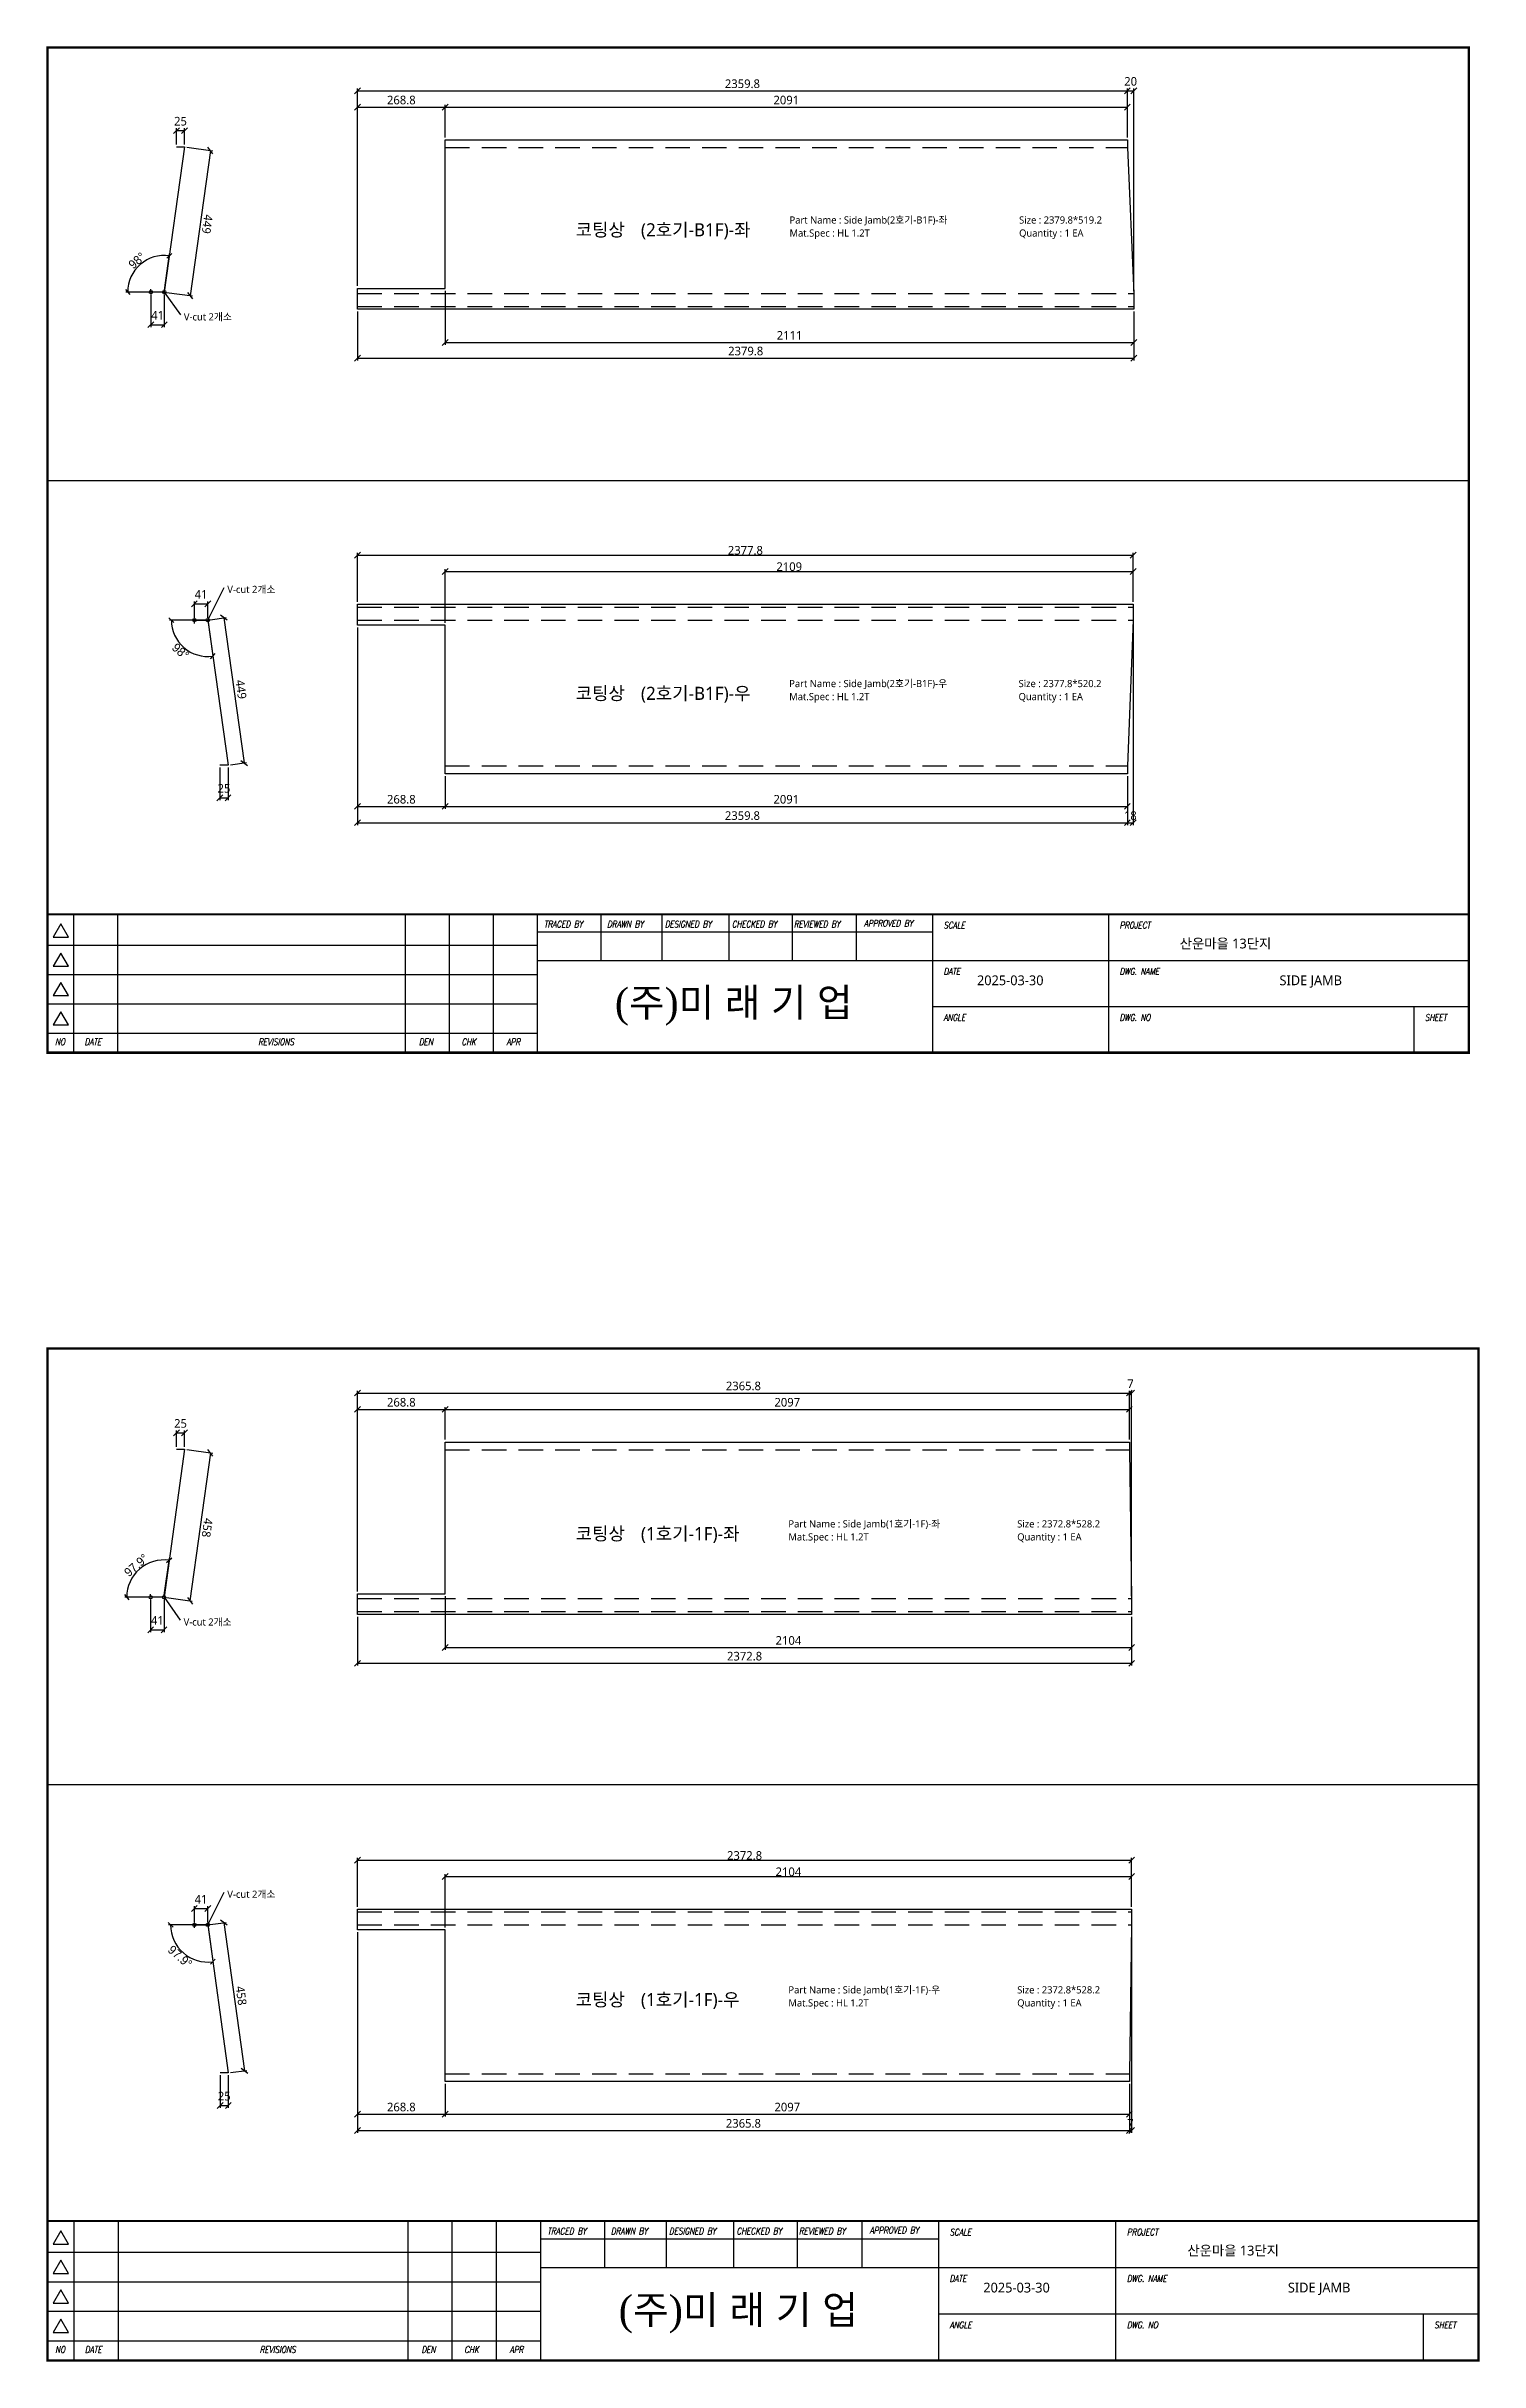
# Model space of a CAD drawing. Extents: x 674 to 10492, y -109346 to 1748.
# Drawn here: x 6046 to 10440, y -81339 to -74243 of the extents above; entities that cross this region are included whole.
import ezdxf
from ezdxf.enums import TextEntityAlignment as Align

# ---------------------------------------------------------------- set-up
doc = ezdxf.new("R2010")
doc.units = 0
doc.header["$LTSCALE"] = 10
doc.header["$MEASUREMENT"] = 0
doc.linetypes.add('DASHED2', pattern=[0.375, 0.25, -0.125])
doc.layers.get('0').update_dxf_attribs({"linetype": 'CONTINUOUS'})
for name, color, linetype in [('22', 8, 'DASHED2'), ('dim', 3, 'CONTINUOUS'), ('FROM', 7, 'CONTINUOUS'), ('레이져', 7, 'CONTINUOUS')]:
    doc.layers.add(name, color=color, linetype=linetype)
doc.styles.add('G1', font='batang.ttc', dxfattribs={"height": 20})
doc.styles.add('ITALICT', font='italict')
doc.styles.add('JKW', font='')
doc.styles.add('MIRAESTYLE', font='gulim.ttc')
doc.styles.add('YCKIM', font='gulim.ttc')
doc.styles.get('JKW').set_extended_font_data('NanumGothic')
doc.dimstyles.new('MIRAE', dxfattribs={"dimscale": 100, "dimtxt": 0.25, "dimasz": 0.15, "dimexe": 0.06, "dimexo": 0.06, "dimgap": 0.07, "dimtad": 1, "dimdec": 1, "dimtxsty": 'YCKIM', "dimblk": 'OBLIQUE', "dimcen": 2.5, "dimclrd": 3, "dimclre": 3, "dimclrt": 256, "dimadec": 1, "dimazin": 3, "dimtfac": 0.5, "dimtix": 1, "dimtmove": 0, "dimatfit": 3, "dimldrblk": 'OBLIQUE'})
doc.dimstyles.get("Standard").update_dxf_attribs({"dimtxt": 2.5, "dimasz": 2.5, "dimexe": 1.25, "dimexo": 0.625, "dimtad": 1, "dimtxsty": 'MIRAESTYLE', "dimcen": 2.5, "dimazin": 3, "dimtfac": 1, "dimtmove": 0, "dimatfit": 3})
doc.dimstyles.new('미래', dxfattribs={"dimscale": 120, "dimtxt": 0.2, "dimasz": 0.15, "dimexe": 0.06, "dimexo": 0.06, "dimgap": 0.07, "dimtad": 1, "dimdec": 1, "dimlfac": -1, "dimtxsty": 'JKW', "dimblk": 'OBLIQUE', "dimcen": 2.5, "dimclrd": 3, "dimclre": 3, "dimclrt": 256, "dimadec": 1, "dimazin": 2, "dimtfac": 0.5, "dimtmove": 1, "dimatfit": 3, "dimarcsym": 1})

# ---------------------------------------------------------------- blocks, each defined once
blk = doc.blocks.new('_OBLIQUE')
at = {"color": 0, "linetype": 'ByBlock'}
blk.add_line((-0.5, -0.5), (0.5, 0.5), dxfattribs=at)
blk = doc.blocks.new('3')
at = {"layer": 'FROM', "color": 7}
blk.add_line((25823.5, 11169), (25823.5, 11496.2), dxfattribs=at)
at = {"layer": 'FROM', "color": 2}
for p, q in [((25885.8, 11169), (25885.8, 11496.2)), ((25989.7, 11169), (25989.7, 11496.2)), ((26670, 11169), (26670, 11496.2)), ((26773.9, 11169), (26773.9, 11496.2)), ((26877.7, 11169), (26877.7, 11496.2)), ((25823.5, 11422.9), (26981.6, 11422.9)), ((25823.5, 11353.6), (26981.6, 11353.6)), ((25823.5, 11284.4), (26981.6, 11284.4)), ((25823.5, 11215.1), (26981.6, 11215.1))]:
    blk.add_line(p, q, dxfattribs=at)
at = {"layer": 'FROM', "color": 0}
for p, q in [((26981.6, 11169), (26981.6, 11496.2)), ((27131.3, 11496.2), (27131.3, 11387.2)), ((27276.5, 11387.2), (27276.5, 11496.2)), ((27434, 11496.2), (27434, 11387.2)), ((27583.7, 11496.2), (27583.7, 11387.2)), ((27735.3, 11496.2), (27735.3, 11387.2)), ((27915.7, 11496.2), (27915.7, 11169)), ((28332.2, 11169), (28332.2, 11496.2)), ((26981.6, 11454.7), (27915.7, 11454.7)), ((26981.6, 11387.2), (29183.5, 11387.2)), ((27915.7, 11278.1), (29183.5, 11278.1))]:
    blk.add_line(p, q, dxfattribs=at)
at = {"layer": 'FROM'}
blk.add_line((29053.7, 11278.1), (29053.7, 11169), dxfattribs=at)
at = {"layer": 'FROM', "color": 0, "const_width": 5.89}
blk.add_lwpolyline([(25823.5, 11169), (29183.5, 11169), (29183.5, 13545), (25823.5, 13545)], close=True, dxfattribs=at)
at = {"layer": 'FROM', "color": 0, "const_width": 4.87}
blk.add_lwpolyline([(25823.5, 11496.2), (29183.5, 11496.2)], dxfattribs=at)
at = {"layer": 'FROM', "color": 2}
for points in [[(25854.7, 11473.5), (25836.7, 11442.3), (25872.7, 11442.3)], [(25854.7, 11404.3), (25836.7, 11373.1), (25872.7, 11373.1)], [(25854.7, 11335), (25836.7, 11303.8), (25872.7, 11303.8)], [(25854.7, 11265.7), (25836.7, 11234.6), (25872.7, 11234.6)]]:
    blk.add_lwpolyline(points, close=True, dxfattribs=at)
at = {"layer": 'FROM', "color": 4, "style": 'ITALICT', "width": 0.8}
for s, height, p in [('TRACED BY', 15.58, (26997.2, 11465)), ('DRAWN BY', 15.58, (27146.3, 11465)), ('DESIGNED BY', 15.583, (27282.8, 11465)), ('CHECKED BY', 15.58, (27441.2, 11465)), ('REVIEWED BY', 15.583, (27587.9, 11465)), ('APPROVED BY', 15.583, (27753.8, 11466.9)), ('SCALE', 15.58, (27941.7, 11462.5)), ('PROJECT', 15.58, (28358.1, 11462.5)), ('DATE', 15.58, (27941.7, 11353.4)), ('DWG. NAME', 15.58, (28358.1, 11353.4)), ('ANGLE', 15.58, (27941.7, 11244.4)), ('DWG. NO', 15.58, (28358.1, 11244.4)), ('SHEET', 15.58, (29079.6, 11244.4)), ('NO', 15.58, (25841.2, 11186.7)), ('DATE', 15.58, (25911.2, 11186.7)), ('REVISIONS', 15.58, (26321.6, 11186.7)), ('DEN', 15.58, (26701.4, 11186.7)), ('CHK', 15.58, (26802.1, 11186.7)), ('APR', 15.58, (26908.6, 11186.7))]:
    blk.add_text(s, height=height, dxfattribs=at).set_placement(p)
blk = doc.blocks.new('side_frame')
at = {"color": 8}
blk.add_line((4556.9, 1833.1), (0, 1833.1), dxfattribs=at)
at = {"xscale": 1.356231088589885, "yscale": 1.356231088589885, "zscale": 1.356231088589885}
blk.add_blockref('3', (-35022.6, -15147.7), dxfattribs=at)
at = {"style": 'G1'}
blk.add_text('(주)미 래 기 업', height=90.59, dxfattribs=at).set_placement((2199.9, 152.1), align=Align.MIDDLE)

msp = doc.modelspace()

# ---------------------------------------------------------------- linework, layer by layer
for p, q in [((6470, -74551), (6407.81, -74995.67)), ((6445, -74551), (6470, -74551)), ((6366.81, -74995.67), (6366.81, -74986.67)), ((6407.81, -74995.67), (6366.81, -74995.67)), ((6500, -76011), (6500, -76001)), ((6500, -76001), (6541, -76001)), ((6541, -76001), (6603.19, -76445.67)), ((6603.19, -76445.67), (6578.19, -76445.67)), ((6470, -78542), (6406.97, -78995.64)), ((6445, -78542), (6470, -78542)), ((6365.97, -78995.64), (6365.97, -78986.64)), ((6406.97, -78995.64), (6365.97, -78995.64)), ((6500, -80009), (6500, -80000)), ((6500, -80000), (6541, -80000)), ((6541, -80000), (6604.03, -80453.64)), ((6604.03, -80453.64), (6579.03, -80453.64))]:
    msp.add_line(p, q)
at = {"color": 6}
for centre in [(6366.81, -74995.67), (6407.81, -74995.67), (6500, -76001), (6541, -76001), (6365.97, -78995.64), (6406.97, -78995.64), (6500, -80000), (6541, -80000)]:
    msp.add_circle(centre, 5, dxfattribs=at)
at = {"layer": '22', "ltscale": 30}
for p, q in [((7268.8, -74552.8), (9359.8, -74552.8)), ((7000, -75000), (9379.8, -75000)), ((7000, -75039.8), (9379.8, -75039.8)), ((7000, -75961.2), (9377.8, -75961.2)), ((7000, -76001), (9377.8, -76001)), ((7268.8, -76448.2), (9359.8, -76448.2)), ((7268.8, -78543.8), (9365.8, -78543.8)), ((7000, -79000), (9372.8, -79000)), ((7000, -79039.8), (9372.8, -79039.8)), ((7000, -79960.2), (9372.8, -79960.2)), ((7000, -80000), (9372.8, -80000)), ((7268.8, -80456.2), (9365.8, -80456.2))]:
    msp.add_line(p, q, dxfattribs=at)
at = {"layer": '레이져'}
for p, q in [((7268.8, -74529), (9359.8, -74529)), ((7268.8, -74552.8), (7268.8, -74529)), ((7268.8, -74984.3), (7268.8, -74552.8)), ((7268.8, -74552.8), (7268.8, -74552.8)), ((9359.8, -74529), (9359.8, -74552.8)), ((9359.8, -74552.8), (9379.8, -75000)), ((7000, -75000), (7000, -74984.3)), ((7000, -74984.3), (7268.8, -74984.3)), ((7000, -75039.8), (7000, -75000)), ((9379.8, -75000), (9379.8, -75039.8)), ((7000, -75048.2), (7000, -75039.8)), ((9379.8, -75048.2), (7000, -75048.2)), ((9379.8, -75039.8), (9379.8, -75048.2)), ((7000, -75951.8), (9377.8, -75951.8)), ((7000, -75961.2), (7000, -75951.8)), ((7000, -76001), (7000, -75961.2)), ((9377.8, -75951.8), (9377.8, -75961.2)), ((9377.8, -75961.2), (9377.8, -76001)), ((7000, -76016.7), (7000, -76001)), ((7268.8, -76016.7), (7000, -76016.7)), ((7268.8, -76448.2), (7268.8, -76016.7)), ((9377.8, -76001), (9359.8, -76448.2)), ((7268.8, -76472), (7268.8, -76448.2)), ((9359.8, -76472), (7268.8, -76472)), ((9359.8, -76448.2), (9359.8, -76472)), ((9359.8, -76472), (9359.8, -76472)), ((7268.8, -78520), (9365.8, -78520)), ((7268.8, -78543.8), (7268.8, -78520)), ((7268.8, -78985.3), (7268.8, -78543.8)), ((7268.8, -78543.8), (7268.8, -78543.8)), ((9365.8, -78520), (9365.8, -78543.8)), ((9365.8, -78543.8), (9372.8, -79000)), ((7000, -79000), (7000, -78985.3)), ((7000, -78985.3), (7268.8, -78985.3)), ((7000, -79039.8), (7000, -79000)), ((7000, -79048.2), (7000, -79039.8)), ((9372.8, -79048.2), (7000, -79048.2)), ((9372.8, -79000), (9372.8, -79039.8)), ((9372.8, -79039.8), (9372.8, -79048.2)), ((7000, -79951.8), (9372.8, -79951.8)), ((7000, -79960.2), (7000, -79951.8)), ((7000, -80000), (7000, -79960.2)), ((9372.8, -79951.8), (9372.8, -79960.2)), ((9372.8, -79960.2), (9372.8, -80000)), ((7000, -80014.7), (7000, -80000)), ((7268.8, -80014.7), (7000, -80014.7)), ((7268.8, -80456.2), (7268.8, -80014.7)), ((9372.8, -80000), (9365.8, -80456.2)), ((7268.8, -80480), (7268.8, -80456.2)), ((9365.8, -80456.2), (9365.8, -80480)), ((9365.8, -80480), (7268.8, -80480)), ((9365.8, -80480), (9365.8, -80480))]:
    msp.add_line(p, q, dxfattribs=at)

# ---------------------------------------------------------------- block references
for p, xscale, yscale in [((6050, -77326.8, 0.96), 0.955956678700361, 0.955956678700361), ((6050, -81334.8, 0.96), 0.9624548736462094, 0.9624548736462094)]:
    msp.add_blockref('side_frame', p, dxfattribs=dict(xscale=xscale, yscale=yscale))

# ---------------------------------------------------------------- texts
at = {"style": 'JKW'}
for s, height, p in [('코팅상', 40, (7668.8, -74804.78)), ('Part Name : Side Jamb(2호기-B1F)-좌', 22, (8324.3, -74774.78)), ('Size : 2379.8*519.2 ', 22, (9027.97, -74774.78)), ('Mat.Spec : HL 1.2T ', 22, (8324.3, -74814.78)), ('Quantity : 1 EA ', 22, (9027.97, -74814.78)), ('코팅상', 40, (7668.8, -76225.5)), ('Part Name : Side Jamb(2호기-B1F)-우', 22, (8323.3, -76195.5)), ('Size : 2377.8*520.2 ', 22, (9026.3, -76195.5)), ('Mat.Spec : HL 1.2T ', 22, (8323.3, -76235.5)), ('Quantity : 1 EA ', 22, (9026.3, -76235.5)), ('산운마을 13단지', 30, (9520.12, -76992.22)), ('2025-03-30', 30, (8898.75, -77105.02)), ('SIDE JAMB', 30, (9826.03, -77105.02)), ('Part Name : Side Jamb(1호기-1F)-좌', 22, (8320.8, -78770.87)), ('Size : 2372.8*528.2 ', 22, (9022.13, -78770.87)), ('코팅상', 40, (7668.8, -78800.87)), ('Mat.Spec : HL 1.2T ', 22, (8320.8, -78810.87)), ('Quantity : 1 EA ', 22, (9022.13, -78810.87)), ('Part Name : Side Jamb(1호기-1F)-우', 22, (8320.8, -80199)), ('코팅상', 40, (7668.8, -80229)), ('Mat.Spec : HL 1.2T ', 22, (8320.8, -80239)), ('Size : 2372.8*528.2 ', 22, (9022.13, -80199)), ('Quantity : 1 EA ', 22, (9022.13, -80239)), ('산운마을 13단지', 30, (9543.71, -80997.94)), ('2025-03-30', 30, (8918.12, -81111.51)), ('SIDE JAMB', 30, (9851.7, -81111.51))]:
    msp.add_text(s, height=height, dxfattribs=at).set_placement(p, align=Align.MIDDLE_LEFT)
at = {"char_height": 22, "attachment_point": 1, "style": 'JKW'}
for insert in [(6467.81, -75060.67), (6601, -75896), (6466.97, -79060.64), (6601, -79895)]:
    msp.add_mtext('V-cut 2개소', dxfattribs=dict(at, insert=insert))
at = {"layer": '레이져', "style": 'JKW'}
for s, p in [('(2호기-B1F)-좌', (7868.8, -74804.78)), ('(2호기-B1F)-우', (7868.8, -76225.5)), ('(1호기-1F)-좌', (7868.8, -78800.87)), ('(1호기-1F)-우', (7868.8, -80229))]:
    msp.add_text(s, height=40, dxfattribs=at).set_placement(p, align=Align.MIDDLE_LEFT)

# ---------------------------------------------------------------- dimensions: what is measured, and where the dimension line sits
for base, line1, line2 in [((6393.11, -74884.5), ((6366.81, -74995.67), (6407.81, -74995.67)), ((6407.81, -74995.67), (6470, -74551))), ((6531.3, -76112.17), ((6541, -76001), (6603.19, -76445.67)), ((6541, -76001), (6500, -76001))), ((6392.47, -78882.23), ((6365.97, -78995.64), (6406.97, -78995.64)), ((6406.97, -78995.64), (6470, -78542))), ((6531.51, -80113.41), ((6541, -80000), (6604.03, -80453.64)), ((6541, -80000), (6500, -80000)))]:
    msp.add_angular_dim_2l(base=base, line1=line1, line2=line2, dimstyle='mirae', override={"dimtxt": 0.27, "dimgap": 0.02, "dimdec": 0, "dimlfac": 1, "dimdsep": 46, "dimclrt": 7}).render()
at = {"layer": 'dim'}
for base, p1, p2, override in [((7000, -74379), (7000, -74984.3), (9359.8, -74529), {"dimtxt": 0.22, "dimgap": 0.07, "dimdec": 1, "dimlfac": 1, "dimdsep": 46, "dimclrt": 7}), ((9359.8, -74379), (9359.8, -74529), (9379.8, -75000), {"dimtxt": 0.22, "dimgap": 0.07, "dimdec": 1, "dimlfac": 1, "dimdsep": 46, "dimclrt": 7}), ((7000, -74429), (7000, -74984.3), (7268.8, -74529), {"dimtxt": 0.22, "dimgap": 0.07, "dimdec": 1, "dimlfac": 1, "dimdsep": 46, "dimclrt": 7}), ((7268.8, -74429), (7268.8, -74529), (9359.8, -74529), {"dimtxt": 0.22, "dimgap": 0.07, "dimdec": 1, "dimlfac": 1, "dimdsep": 46, "dimclrt": 7}), ((6445, -74501), (6445, -74551), (6470, -74551), {"dimtxt": 0.22, "dimgap": 0.07, "dimdec": 1, "dimlfac": 1, "dimdsep": 46, "dimclrt": 7}), ((6366.81, -75095.67), (6366.81, -74995.67), (6407.81, -74995.67), {"dimtxt": 0.22, "dimgap": 0.07, "dimdec": 1, "dimlfac": 1, "dimdsep": 46, "dimclrt": 7}), ((7268.8, -75150), (7268.8, -74984.3), (9379.8, -75048.2), {"dimtxt": 0.22, "dimgap": 0.07, "dimdec": 1, "dimlfac": 1, "dimdsep": 46, "dimclrt": 7}), ((7000, -75198.2), (7000, -75048.2), (9379.8, -75048.2), {"dimtxt": 0.22, "dimgap": 0.07, "dimdec": 1, "dimlfac": 1, "dimdsep": 46, "dimclrt": 7}), ((7000, -75801.8), (7000, -75951.8), (9377.8, -75951.8), {"dimtxt": 0.22, "dimgap": 0.01, "dimdec": 1, "dimlfac": 1, "dimdsep": 46, "dimclrt": 7}), ((7268.8, -75851.8), (7268.8, -76016.7), (9377.8, -75951.8), {"dimtxt": 0.22, "dimgap": 0.01, "dimdec": 1, "dimlfac": 1, "dimdsep": 46, "dimclrt": 7}), ((6500, -75951), (6500, -76001), (6541, -76001), {"dimtxt": 0.22, "dimgap": 0.07, "dimdec": 1, "dimlfac": 1, "dimdsep": 46, "dimclrt": 7}), ((7000, -76572), (7000, -76016.7), (7268.8, -76472), {"dimtxt": 0.22, "dimgap": 0.07, "dimdec": 1, "dimlfac": 1, "dimdsep": 46, "dimclrt": 7}), ((7000, -76622), (7000, -76016.7), (9359.8, -76472), {"dimtxt": 0.22, "dimgap": 0.07, "dimdec": 1, "dimlfac": 1, "dimdsep": 46, "dimclrt": 7}), ((9359.8, -76622), (9359.8, -76472), (9377.8, -76001), {"dimtxt": 0.22, "dimgap": 0.01, "dimdec": 1, "dimlfac": 1, "dimdsep": 46, "dimclrt": 7}), ((6578.19, -76545.67), (6578.19, -76445.67), (6603.19, -76445.67), {"dimtxt": 0.22, "dimgap": 0.07, "dimdec": 1, "dimlfac": 1, "dimdsep": 46, "dimclrt": 7}), ((7268.8, -76572), (7268.8, -76472), (9359.8, -76472), {"dimtxt": 0.22, "dimgap": 0.07, "dimdec": 1, "dimlfac": 1, "dimdsep": 46, "dimclrt": 7}), ((7000, -78370), (7000, -78985.3), (9365.8, -78520), {"dimtxt": 0.22, "dimgap": 0.07, "dimdec": 1, "dimlfac": 1, "dimdsep": 46, "dimclrt": 7}), ((9365.8, -78370), (9365.8, -78520), (9372.8, -79000), {"dimtxt": 0.22, "dimgap": 0.07, "dimdec": 1, "dimlfac": 1, "dimdsep": 46, "dimclrt": 7}), ((7000, -78420), (7000, -78985.3), (7268.8, -78520), {"dimtxt": 0.22, "dimgap": 0.07, "dimdec": 1, "dimlfac": 1, "dimdsep": 46, "dimclrt": 7}), ((7268.8, -78420), (7268.8, -78520), (9365.8, -78520), {"dimtxt": 0.22, "dimgap": 0.07, "dimdec": 1, "dimlfac": 1, "dimdsep": 46, "dimclrt": 7}), ((6445, -78492), (6445, -78542), (6470, -78542), {"dimtxt": 0.22, "dimgap": 0.07, "dimdec": 1, "dimlfac": 1, "dimdsep": 46, "dimclrt": 7}), ((6365.97, -79095.64), (6365.97, -78995.64), (6406.97, -78995.64), {"dimtxt": 0.22, "dimgap": 0.07, "dimdec": 1, "dimlfac": 1, "dimdsep": 46, "dimclrt": 7}), ((7000, -79198.2), (7000, -79048.2), (9372.8, -79048.2), {"dimtxt": 0.22, "dimgap": 0.07, "dimdec": 1, "dimlfac": 1, "dimdsep": 46, "dimclrt": 7}), ((7268.8, -79150), (7268.8, -78985.3), (9372.8, -79048.2), {"dimtxt": 0.22, "dimgap": 0.07, "dimdec": 1, "dimlfac": 1, "dimdsep": 46, "dimclrt": 7}), ((7000, -79801.8), (7000, -79951.8), (9372.8, -79951.8), {"dimtxt": 0.22, "dimgap": 0.01, "dimdec": 1, "dimlfac": 1, "dimdsep": 46, "dimclrt": 7}), ((7268.8, -79851.8), (7268.8, -80014.7), (9372.8, -79951.8), {"dimtxt": 0.22, "dimgap": 0.01, "dimdec": 1, "dimlfac": 1, "dimdsep": 46, "dimclrt": 7}), ((6500, -79950), (6500, -80000), (6541, -80000), {"dimtxt": 0.22, "dimgap": 0.07, "dimdec": 1, "dimlfac": 1, "dimdsep": 46, "dimclrt": 7}), ((7000, -80580), (7000, -80014.7), (7268.8, -80480), {"dimtxt": 0.22, "dimgap": 0.07, "dimdec": 1, "dimlfac": 1, "dimdsep": 46, "dimclrt": 7}), ((7000, -80630), (7000, -80014.7), (9365.8, -80480), {"dimtxt": 0.22, "dimgap": 0.07, "dimdec": 1, "dimlfac": 1, "dimdsep": 46, "dimclrt": 7}), ((9365.8, -80630), (9365.8, -80480), (9372.8, -80000), {"dimtxt": 0.22, "dimgap": 0.01, "dimdec": 1, "dimlfac": 1, "dimdsep": 46, "dimclrt": 7}), ((6579.03, -80553.64), (6579.03, -80453.64), (6604.03, -80453.64), {"dimtxt": 0.22, "dimgap": 0.07, "dimdec": 1, "dimlfac": 1, "dimdsep": 46, "dimclrt": 7}), ((7268.8, -80580), (7268.8, -80480), (9365.8, -80480), {"dimtxt": 0.22, "dimgap": 0.07, "dimdec": 1, "dimlfac": 1, "dimdsep": 46, "dimclrt": 7})]:
    msp.add_linear_dim(base=base, p1=p1, p2=p2, dimstyle='미래', override=override, dxfattribs=at).render()
for base, p1, p2, angle in [((6549.23, -74562.08), (6470, -74551), (6407.81, -74995.67), 262.038249), ((6590.52, -75994.07), (6541, -76001), (6603.19, -76445.67), 277.961751), ((6549.24, -78553.01), (6470, -78542), (6406.97, -78995.64), 262.089281), ((6590.52, -79993.12), (6541, -80000), (6604.03, -80453.64), 277.910719)]:
    msp.add_linear_dim(base=base, p1=p1, p2=p2, angle=angle, dimstyle='미래', override={"dimtxt": 0.22, "dimgap": 0.07, "dimdec": 1, "dimlfac": 1, "dimdsep": 46, "dimclrt": 7}, dxfattribs=at).render()

# ---------------------------------------------------------------- leaders
for points in [[(6407.81, -74995.67), (6457.81, -75065.67)], [(6541, -76001), (6591, -75901)], [(6406.97, -78995.64), (6456.97, -79065.64)], [(6541, -80000), (6591, -79900)]]:
    msp.add_leader(points, dimstyle='Standard', dxfattribs=at)

doc.saveas('drawing.dxf')
